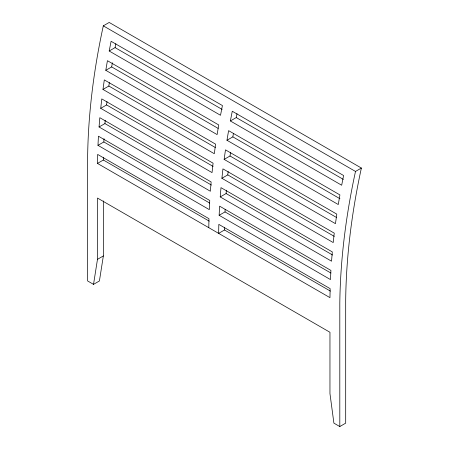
<?xml version="1.0" encoding="UTF-8"?>
<svg xmlns="http://www.w3.org/2000/svg" width="449" height="449" viewBox="0 0 449 449"><rect width="100%" height="100%" fill="white"/><g stroke="black" fill="none" stroke-linecap="round" stroke-linejoin="round"><path stroke-width="0.67" d="M224.579 227.211L224.522 229.978L218.641 233.373L218.815 224.377L330.133 288.645L329.959 297.642L97.472 163.419L97.646 154.422L208.965 218.691L208.791 227.688M97.472 163.419L103.354 160.018L103.41 157.251M97.972 145.347L98.438 136.199L209.756 200.467L209.29 209.616L97.972 145.347L103.854 141.951L104.022 138.685M219.14 215.307L219.606 206.153L330.924 270.421L330.458 279.575L219.14 215.307L225.022 211.906L225.157 209.296M99.055 126.977L99.813 117.689L211.131 181.957L210.373 191.246L99.055 126.977L104.937 123.582L105.206 120.265M220.223 196.931L220.981 187.643L332.299 251.911L331.542 261.2L220.223 196.931L226.105 193.536L226.375 190.219M100.722 108.332L101.771 98.915L213.09 163.183L212.04 172.601L100.722 108.332L106.604 104.931L106.98 101.569M221.89 178.287L222.94 168.869L334.258 233.138L333.209 242.555L221.89 178.287L227.772 174.891L228.148 171.524M102.967 89.435L104.308 79.905L215.627 144.174L214.285 153.704L102.967 89.435L108.849 86.04L109.332 82.633M224.135 159.389L225.477 149.859L336.795 214.128L335.454 223.658L224.135 159.389L230.023 155.994L230.5 152.593M93.532 284.363L97.472 259.342L97.472 198.048L329.959 332.277L329.959 393.571L333.899 423.138L339.809 426.55L345.691 423.154L345.691 299.932A573.025 330.834 -60 0 1 361.378 168.049L109.191 22.45L103.309 25.846A573.025 330.834 -60 0 0 87.622 157.728L87.617 280.951L93.532 284.363L99.414 280.967L103.354 255.947L103.354 200.922M105.796 70.319L107.423 60.688L218.742 124.957L217.114 134.588L105.796 70.319L111.678 66.923L112.373 62.793M226.964 140.273L228.592 130.642L339.91 194.911L338.282 204.542L226.964 140.273L232.846 136.878L233.429 133.437M109.191 51.006L111.105 41.291L222.423 105.56L220.51 115.275L109.191 51.006L115.073 47.611L115.842 43.727M230.359 120.966L232.273 111.245L343.592 175.514L341.678 185.235L230.359 120.966L236.247 117.571L237.01 113.681M97.472 259.342L103.354 255.947M339.809 426.55L339.809 303.328A573.025 330.834 -60 0 1 355.496 171.445L361.383 168.049M103.309 25.846L355.496 171.445M115.073 47.611L222.16 109.438M236.247 117.571L343.328 179.392M111.678 66.923L218.152 128.397M232.846 136.878L339.927 198.699M108.849 86.04L215.329 147.513M230.023 155.994L336.497 217.468M106.604 104.931L213.084 166.411M227.772 174.891L334.252 236.365M104.937 123.582L211.417 185.055M226.105 193.536L332.586 255.01M103.854 141.951L209.728 203.077M225.022 211.906L330.896 273.031M103.354 160.018L209.228 221.144M224.522 229.978L330.397 291.104"/></g></svg>
